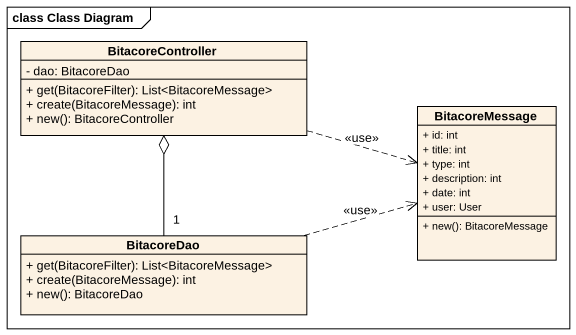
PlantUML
@startuml
mainframe class Class Diagram
hide circle
hide empty members
skinparam classAttributeIconSize 0
class BitacoreController {
  - dao: BitacoreDao
  + get(BitacoreFilter): List<BitacoreMessage>
  + create(BitacoreMessage): int
  + new(): BitacoreController
}
class BitacoreMessage {
  + id: int
  + title: int
  + type: int
  + description: int
  + date: int
  + user: User
  + new(): BitacoreMessage
}
class BitacoreDao {
  + get(BitacoreFilter): List<BitacoreMessage>
  + create(BitacoreMessage): int
  + new(): BitacoreDao
}
BitacoreController .right.> BitacoreMessage : <<use>>
BitacoreDao "1" -up-o BitacoreController
BitacoreDao .right.> BitacoreMessage : <<use>>
@enduml
